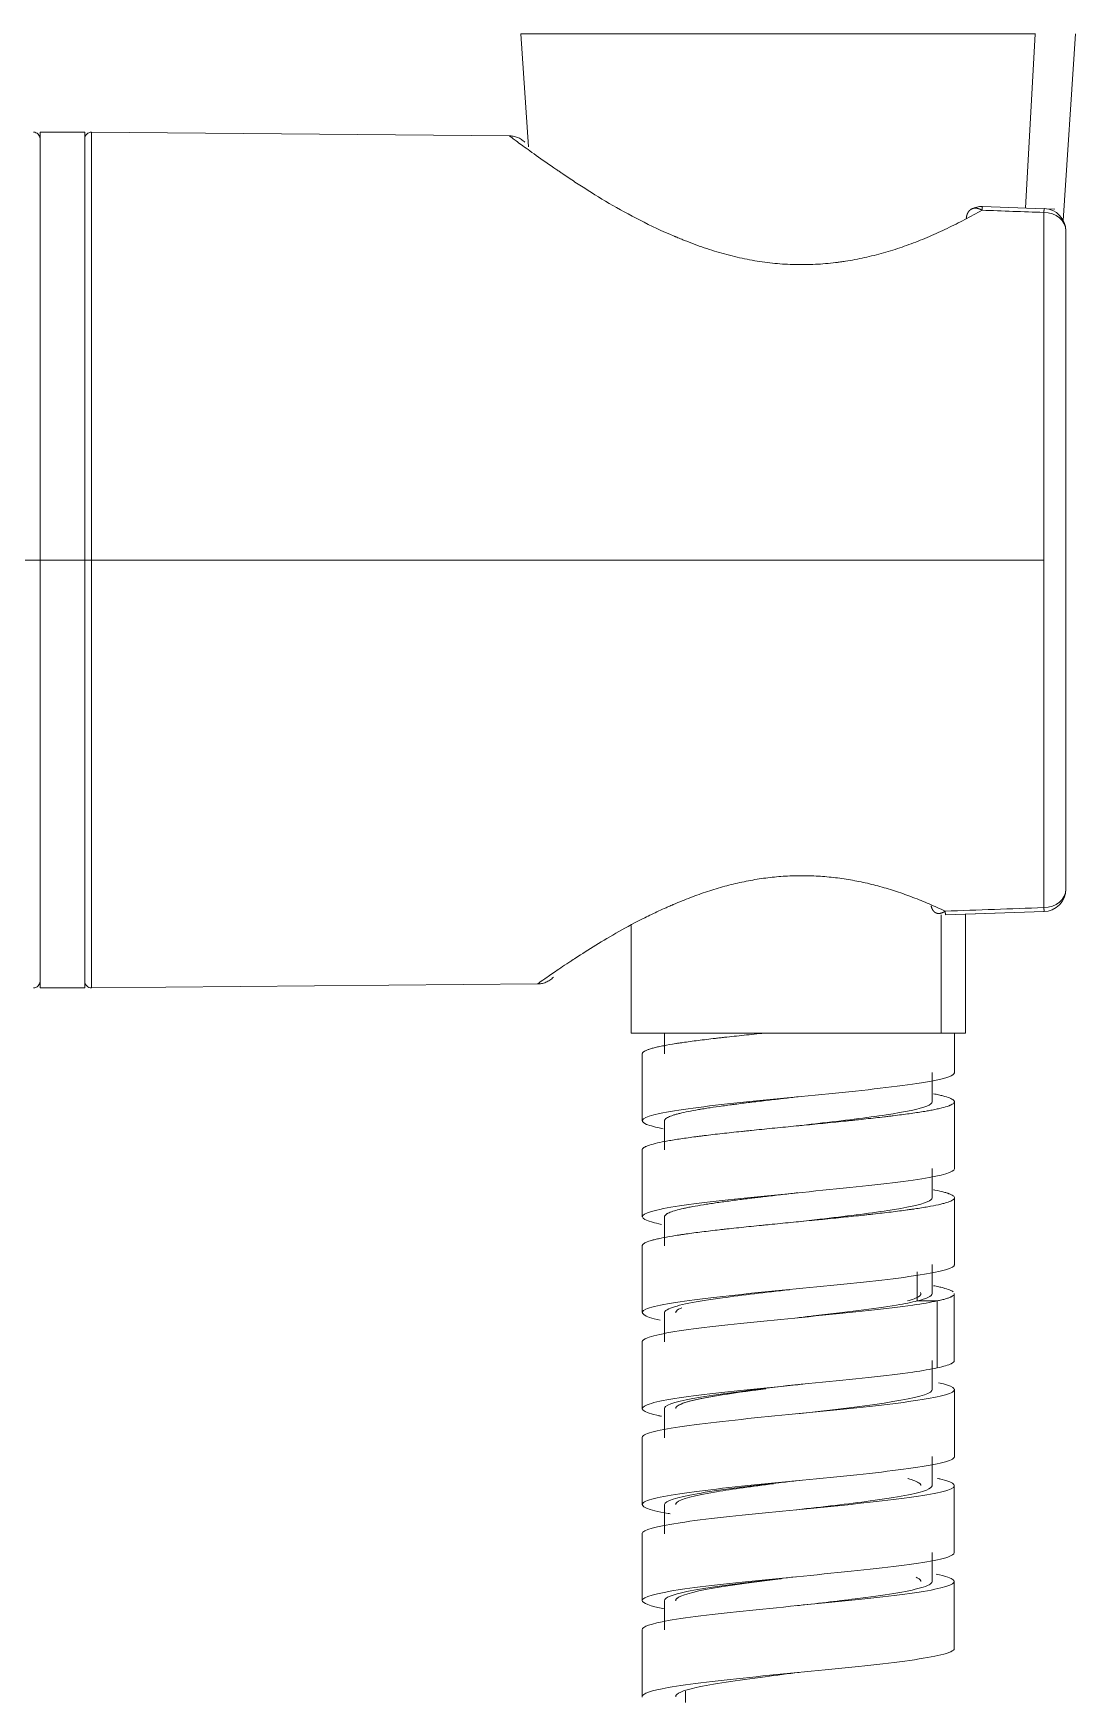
# Model space of a CAD drawing. Header units: millimetres. Extents: x 2915 to 5291, y 1031 to 4391.
# Drawn here: x 3796.7 to 3843.4, y 2485.5 to 2560.3 of the extents above; entities that cross this region are included whole.
import ezdxf

# ---------------------------------------------------------------- set-up
doc = ezdxf.new("R2010")
doc.units = ezdxf.units.MM

msp = doc.modelspace()

# ---------------------------------------------------------------- linework, layer by layer
at = {"linetype": 'Continuous', "lineweight": 18, "extrusion": (0, 1, 0)}
for p, q in [((3818.523, 2560.27), (3818.859, 2555.193)), ((3842.842, 2551.9), (3843.395, 2560.27)), ((3796.959, 2536.683), (3796.959, 2555.857)), ((3798.959, 2555.857), (3796.959, 2555.857)), ((3798.959, 2536.683), (3798.959, 2555.857)), ((3818.011, 2555.691), (3799.262, 2555.855)), ((3841.99, 2552.426), (3839.22, 2552.52)), ((3842.456, 2552.41), (3842.087, 2552.422)), ((3842.959, 2551.431), (3842.959, 2521.935)), ((3796.959, 2536.683), (3796.959, 2517.508)), ((3798.959, 2536.683), (3798.959, 2517.508)), ((3837.566, 2520.79), (3841.99, 2520.94)), ((3838.459, 2520.821), (3839.784, 2520.865)), ((3838.459, 2515.483), (3838.459, 2520.821)), ((3823.459, 2520.308), (3823.459, 2515.483)), ((3796.959, 2517.508), (3798.959, 2517.508)), ((3799.262, 2517.511), (3819.266, 2517.685)), ((3837.365, 2515.483), (3823.459, 2515.483)), ((3837.365, 2515.483), (3838.459, 2515.483)), ((3837.184, 2500.483), (3837.184, 2503.483)), ((3825.898, 2485.989), (3825.898, 2485.483))]:
    msp.add_line(p, q, dxfattribs=at)
at = {"linetype": 'Continuous', "lineweight": 13, "extrusion": (0, 1, 0)}
for p, q in [((3818.523, 2560.27), (3841.532, 2560.27)), ((3841.581, 2560.27), (3841.14, 2552.454)), ((3841.532, 2560.27), (3841.581, 2560.27)), ((3799.262, 2555.855), (3799.262, 2536.683)), ((3841.968, 2552.259), (3841.968, 2536.683)), ((3729.45, 2536.683), (3796.659, 2536.683)), ((3796.959, 2536.683), (3796.659, 2536.683)), ((3796.959, 2536.683), (3798.959, 2536.683)), ((3798.959, 2536.683), (3799.259, 2536.683)), ((3799.259, 2536.683), (3841.968, 2536.683)), ((3799.262, 2536.683), (3799.262, 2517.511)), ((3841.968, 2536.683), (3841.968, 2521.106)), ((3837.365, 2515.483), (3837.365, 2520.781))]:
    msp.add_line(p, q, dxfattribs=at)
at = {"linetype": 'Continuous', "lineweight": 18}
for centre, radius, start, end in [((3796.659, 2555.555), 0.3, 0.01209, 90.5), ((3799.259, 2555.555), 0.3, 89.5, 180), ((3839.188, 2551.525), 1, 88.1954, 117.58772), ((3841.959, 2551.431), 1, 0, 88.16749), ((3841.959, 2521.935), 1, 270, 0), ((3796.659, 2517.811), 0.3, 269.5, 0), ((3799.259, 2517.811), 0.3, 180, 270.5)]:
    msp.add_arc(centre, radius, start, end, dxfattribs=at)
at = {"linetype": 'Continuous', "lineweight": 13}
for centre, major_axis, ratio, start_param, end_param in [((3841.41, 2560.283), (0, -0.2), 0.854114, 1.504791, 1.570796), ((3841.959, 2551.431), (1, 0), 0.828564, 0, 1.56207), ((3841.959, 2521.935), (1, 0), 0.828564, 4.721116, 6.283185)]:
    msp.add_ellipse(centre, major_axis=major_axis, ratio=ratio, start_param=start_param, end_param=end_param, dxfattribs=at)
at = {"linetype": 'Continuous', "lineweight": 18}
for points, knots in [([(3818.697, 2555.407), (3818.648, 2555.455), (3818.544, 2555.538), (3818.367, 2555.628), (3818.183, 2555.68), (3818.06, 2555.691), (3818, 2555.691)], [0, 0, 0, 0, 0.26226, 0.519268, 0.766178, 1, 1, 1, 1]), ([(3839.196, 2552.357), (3838.941, 2552.215), (3838.683, 2552.075), (3838.163, 2551.803), (3837.9, 2551.671), (3837.371, 2551.417), (3837.104, 2551.296), (3836.566, 2551.065), (3836.295, 2550.956), (3835.748, 2550.753), (3835.472, 2550.658), (3834.916, 2550.484), (3834.356, 2550.326), (3833.787, 2550.201), (3833.357, 2550.12), (3833.141, 2550.083), (3832.887, 2550.046), (3832.76, 2550.029), (3832.697, 2550.021), (3832.665, 2550.017), (3832.649, 2550.015), (3832.641, 2550.014), (3832.638, 2550.013), (3832.635, 2550.013), (3832.634, 2550.013), (3832.33, 2549.976), (3831.723, 2549.923), (3830.815, 2549.911), (3829.908, 2549.965), (3829.003, 2550.087), (3828.4, 2550.211), (3827.797, 2550.355), (3827.496, 2550.438), (3826.894, 2550.623), (3826.593, 2550.725), (3826.143, 2550.891), (3825.992, 2550.949), (3825.767, 2551.039), (3825.655, 2551.085), (3825.523, 2551.139), (3825.458, 2551.167), (3825.425, 2551.181), (3825.408, 2551.188), (3825.4, 2551.191), (3825.396, 2551.193), (3825.394, 2551.194), (3825.393, 2551.194), (3825.393, 2551.194), (3825.392, 2551.194), (3824.858, 2551.422), (3824.348, 2551.661), (3823.376, 2552.156), (3822.914, 2552.41), (3822.037, 2552.923), (3821.622, 2553.182), (3821.036, 2553.561), (3820.847, 2553.686), (3820.572, 2553.87), (3820.437, 2553.961), (3820.283, 2554.066), (3820.207, 2554.117), (3820.169, 2554.143), (3820.15, 2554.156), (3820.141, 2554.162), (3820.136, 2554.166), (3820.134, 2554.167), (3820.133, 2554.168), (3820.132, 2554.168), (3819.778, 2554.41), (3819.469, 2554.625), (3818.939, 2555.001), (3818.718, 2555.161), (3818.364, 2555.421), (3818.231, 2555.52), (3818.098, 2555.621), (3818.065, 2555.647), (3818.031, 2555.673), (3818.018, 2555.683), (3818.011, 2555.689), (3818.009, 2555.69), (3818.008, 2555.691), (3818.008, 2555.691), (3818.008, 2555.691), (3818.008, 2555.691), (3818.008, 2555.691), (3818.008, 2555.691), (3818.008, 2555.691)], [0, 0, 0, 0, 0.031224, 0.031224, 0.062447, 0.062447, 0.093671, 0.093671, 0.124895, 0.124895, 0.156118, 0.156118, 0.187342, 0.218566, 0.218566, 0.234178, 0.241984, 0.245887, 0.247838, 0.248814, 0.249302, 0.249546, 0.249668, 0.249668, 0.24979, 0.24979, 0.281013, 0.312237, 0.343461, 0.374684, 0.405908, 0.405908, 0.437132, 0.437132, 0.468355, 0.468355, 0.483967, 0.483967, 0.491773, 0.495676, 0.497628, 0.498603, 0.499091, 0.499335, 0.499457, 0.499518, 0.499549, 0.499549, 0.499579, 0.499579, 0.562027, 0.562027, 0.624474, 0.624474, 0.686921, 0.686921, 0.718145, 0.718145, 0.733757, 0.741563, 0.745466, 0.747417, 0.748393, 0.748881, 0.749125, 0.749247, 0.749247, 0.749369, 0.749369, 0.811816, 0.811816, 0.874264, 0.874264, 0.936711, 0.936711, 0.967935, 0.967935, 0.983547, 0.991352, 0.995255, 0.997207, 0.998183, 0.998183, 0.999158, 0.999158, 1, 1, 1, 1]), ([(3838.492, 2552.001), (3838.492, 2552.003), (3838.493, 2552.01), (3838.494, 2552.019), (3838.496, 2552.03), (3838.497, 2552.041), (3838.499, 2552.052), (3838.501, 2552.063), (3838.503, 2552.074), (3838.505, 2552.085), (3838.507, 2552.095), (3838.51, 2552.106), (3838.513, 2552.116), (3838.515, 2552.127), (3838.518, 2552.137), (3838.522, 2552.148), (3838.525, 2552.158), (3838.529, 2552.168), (3838.532, 2552.178), (3838.536, 2552.188), (3838.54, 2552.198), (3838.544, 2552.208), (3838.549, 2552.218), (3838.554, 2552.227), (3838.558, 2552.237), (3838.563, 2552.247), (3838.569, 2552.256), (3838.574, 2552.265), (3838.58, 2552.274), (3838.585, 2552.283), (3838.591, 2552.292), (3838.598, 2552.301), (3838.604, 2552.309), (3838.61, 2552.317), (3838.616, 2552.324), (3838.622, 2552.331), (3838.628, 2552.337), (3838.634, 2552.344), (3838.641, 2552.35), (3838.647, 2552.356), (3838.654, 2552.363), (3838.662, 2552.369), (3838.67, 2552.375), (3838.678, 2552.381), (3838.686, 2552.387), (3838.695, 2552.393), (3838.704, 2552.399), (3838.713, 2552.405), (3838.723, 2552.41), (3838.733, 2552.415), (3838.743, 2552.42), (3838.754, 2552.425), (3838.765, 2552.429), (3838.776, 2552.433), (3838.788, 2552.437), (3838.8, 2552.44), (3838.812, 2552.443), (3838.825, 2552.446), (3838.838, 2552.448), (3838.851, 2552.45), (3838.865, 2552.451), (3838.879, 2552.452), (3838.894, 2552.452), (3838.909, 2552.452), (3838.924, 2552.451), (3838.94, 2552.45), (3838.956, 2552.448), (3838.972, 2552.445), (3838.989, 2552.442), (3839.006, 2552.438), (3839.024, 2552.433), (3839.041, 2552.428), (3839.06, 2552.422), (3839.078, 2552.415), (3839.097, 2552.407), (3839.116, 2552.399), (3839.136, 2552.39), (3839.156, 2552.38), (3839.176, 2552.369), (3839.19, 2552.361), (3839.196, 2552.357)], [0, 0, 0, 0, 0.006266, 0.015786, 0.025331, 0.034906, 0.044513, 0.054157, 0.063842, 0.073572, 0.083349, 0.093178, 0.103063, 0.113006, 0.123011, 0.133082, 0.143221, 0.153432, 0.163717, 0.17408, 0.184524, 0.195051, 0.205664, 0.216366, 0.227159, 0.238045, 0.249028, 0.260108, 0.271289, 0.282571, 0.293959, 0.305452, 0.317053, 0.328764, 0.338042, 0.347528, 0.357224, 0.367134, 0.377262, 0.387609, 0.39818, 0.408976, 0.42, 0.431256, 0.442744, 0.454469, 0.46643, 0.478631, 0.491074, 0.503759, 0.51669, 0.529866, 0.54329, 0.556963, 0.570886, 0.585059, 0.599484, 0.614161, 0.62909, 0.644273, 0.659709, 0.675398, 0.69134, 0.707535, 0.723982, 0.74068, 0.75763, 0.774828, 0.792275, 0.809969, 0.827908, 0.846091, 0.864514, 0.883176, 0.902074, 0.921206, 0.940567, 0.960156, 0.979968, 1, 1, 1, 1]), ([(3819.265, 2517.685), (3819.265, 2517.685), (3819.3, 2517.711), (3819.441, 2517.813), (3819.547, 2517.889), (3819.832, 2518.087), (3820.01, 2518.209), (3820.331, 2518.426), (3820.447, 2518.503), (3820.634, 2518.627), (3820.731, 2518.691), (3820.85, 2518.769), (3820.911, 2518.809), (3820.942, 2518.829), (3820.958, 2518.839), (3820.965, 2518.844), (3820.969, 2518.846), (3820.971, 2518.848), (3820.972, 2518.848), (3821.252, 2519.031), (3821.552, 2519.224), (3822.197, 2519.623), (3822.541, 2519.828), (3823.273, 2520.242), (3823.661, 2520.449), (3824.276, 2520.755), (3824.486, 2520.856), (3824.81, 2521.006), (3824.974, 2521.081), (3825.169, 2521.166), (3825.267, 2521.209), (3825.316, 2521.23), (3825.341, 2521.241), (3825.354, 2521.246), (3825.36, 2521.249), (3825.363, 2521.25), (3825.364, 2521.251), (3825.365, 2521.251), (3825.365, 2521.251), (3825.366, 2521.251), (3825.618, 2521.359), (3825.871, 2521.462), (3826.379, 2521.655), (3826.633, 2521.746), (3827.144, 2521.914), (3827.656, 2522.069), (3828.428, 2522.257), (3829.204, 2522.4), (3829.984, 2522.495), (3830.508, 2522.526), (3830.901, 2522.536), (3831.098, 2522.538), (3831.328, 2522.536), (3831.444, 2522.533), (3831.501, 2522.531), (3831.53, 2522.53), (3831.542, 2522.53), (3831.551, 2522.53), (3831.555, 2522.529), (3831.82, 2522.52), (3832.339, 2522.486), (3833.109, 2522.388), (3833.871, 2522.245), (3834.623, 2522.06), (3835.367, 2521.834), (3835.857, 2521.66), (3836.343, 2521.474), (3836.585, 2521.375), (3837.067, 2521.169), (3837.306, 2521.062), (3837.543, 2520.95)], [0, 0, 0, 0, 0.06231, 0.06231, 0.124822, 0.124822, 0.187335, 0.187335, 0.218591, 0.218591, 0.23422, 0.242034, 0.245941, 0.247894, 0.248871, 0.249359, 0.249604, 0.249604, 0.249848, 0.249848, 0.31236, 0.31236, 0.374873, 0.374873, 0.437386, 0.437386, 0.468642, 0.468642, 0.48427, 0.492084, 0.495991, 0.497945, 0.498922, 0.49941, 0.499654, 0.499776, 0.499837, 0.499868, 0.499868, 0.499898, 0.499898, 0.531155, 0.531155, 0.562411, 0.562411, 0.593668, 0.624924, 0.65618, 0.687437, 0.718693, 0.718693, 0.734321, 0.742135, 0.746042, 0.747996, 0.748972, 0.749461, 0.749461, 0.749949, 0.749949, 0.781206, 0.812462, 0.843718, 0.874975, 0.906231, 0.937487, 0.937487, 0.968744, 0.968744, 1, 1, 1, 1]), ([(3837.543, 2520.95), (3837.54, 2520.948), (3837.533, 2520.943), (3837.523, 2520.937), (3837.513, 2520.93), (3837.502, 2520.924), (3837.493, 2520.918), (3837.483, 2520.913), (3837.473, 2520.907), (3837.463, 2520.902), (3837.454, 2520.897), (3837.444, 2520.892), (3837.435, 2520.888), (3837.425, 2520.884), (3837.416, 2520.88), (3837.407, 2520.876), (3837.398, 2520.872), (3837.389, 2520.869), (3837.38, 2520.866), (3837.371, 2520.863), (3837.363, 2520.86), (3837.354, 2520.858), (3837.346, 2520.856), (3837.337, 2520.854), (3837.329, 2520.852), (3837.321, 2520.85), (3837.313, 2520.849), (3837.305, 2520.848), (3837.297, 2520.847), (3837.289, 2520.846), (3837.281, 2520.845), (3837.274, 2520.844), (3837.266, 2520.844), (3837.259, 2520.844), (3837.252, 2520.844), (3837.244, 2520.844), (3837.237, 2520.844), (3837.23, 2520.845), (3837.223, 2520.846), (3837.217, 2520.846), (3837.21, 2520.847), (3837.203, 2520.848), (3837.197, 2520.849), (3837.19, 2520.851), (3837.184, 2520.852), (3837.178, 2520.854), (3837.172, 2520.855), (3837.166, 2520.857), (3837.16, 2520.859), (3837.154, 2520.861), (3837.148, 2520.863), (3837.143, 2520.866), (3837.137, 2520.868), (3837.132, 2520.87), (3837.126, 2520.873), (3837.121, 2520.875), (3837.116, 2520.878), (3837.111, 2520.881), (3837.106, 2520.884), (3837.101, 2520.886), (3837.096, 2520.889), (3837.091, 2520.892), (3837.086, 2520.895), (3837.082, 2520.899), (3837.077, 2520.902), (3837.073, 2520.905), (3837.069, 2520.908), (3837.064, 2520.912), (3837.06, 2520.915), (3837.056, 2520.919), (3837.052, 2520.922), (3837.048, 2520.925), (3837.045, 2520.929), (3837.041, 2520.933), (3837.037, 2520.936), (3837.034, 2520.94), (3837.03, 2520.943), (3837.027, 2520.947), (3837.024, 2520.951), (3837.02, 2520.954), (3837.017, 2520.958), (3837.014, 2520.962), (3837.011, 2520.966), (3837.008, 2520.969), (3837.006, 2520.973), (3837.003, 2520.977), (3836.997, 2520.984), (3836.989, 2520.997), (3836.979, 2521.013), (3836.97, 2521.031), (3836.961, 2521.049), (3836.952, 2521.067), (3836.945, 2521.086), (3836.938, 2521.105), (3836.931, 2521.125), (3836.925, 2521.145), (3836.92, 2521.164), (3836.918, 2521.177), (3836.916, 2521.182)], [0, 0, 0, 0, 0.012099, 0.024129, 0.036089, 0.047978, 0.059796, 0.071541, 0.083215, 0.094815, 0.106341, 0.117794, 0.129171, 0.140474, 0.1517, 0.162851, 0.173925, 0.184923, 0.195843, 0.206685, 0.21745, 0.228136, 0.238744, 0.249273, 0.259724, 0.270095, 0.280386, 0.290598, 0.300731, 0.310783, 0.320756, 0.330648, 0.34046, 0.350192, 0.359843, 0.369414, 0.378905, 0.388315, 0.397645, 0.406895, 0.416064, 0.425153, 0.434162, 0.443091, 0.45194, 0.460709, 0.469398, 0.478008, 0.486538, 0.494989, 0.503361, 0.511654, 0.519868, 0.528004, 0.536062, 0.544042, 0.551944, 0.559769, 0.567516, 0.575187, 0.582781, 0.590299, 0.597741, 0.605107, 0.612399, 0.619615, 0.626757, 0.633825, 0.640819, 0.64774, 0.654588, 0.661364, 0.668067, 0.674699, 0.68126, 0.687751, 0.694171, 0.700522, 0.706803, 0.713016, 0.719161, 0.725238, 0.731248, 0.737192, 0.74307, 0.748883, 0.754631, 0.77879, 0.802601, 0.826076, 0.849229, 0.872077, 0.894634, 0.916919, 0.938948, 0.960741, 0.982318, 1, 1, 1, 1]), ([(3837.566, 2520.786), (3837.566, 2520.786), (3837.566, 2520.786), (3837.565, 2520.786), (3837.565, 2520.787), (3837.564, 2520.788), (3837.563, 2520.789), (3837.563, 2520.791), (3837.562, 2520.793), (3837.561, 2520.796), (3837.561, 2520.799), (3837.56, 2520.802), (3837.559, 2520.806), (3837.559, 2520.81), (3837.558, 2520.815), (3837.557, 2520.82), (3837.556, 2520.825), (3837.556, 2520.831), (3837.555, 2520.837), (3837.554, 2520.843), (3837.553, 2520.85), (3837.552, 2520.857), (3837.551, 2520.865), (3837.551, 2520.873), (3837.55, 2520.881), (3837.549, 2520.89), (3837.548, 2520.899), (3837.547, 2520.908), (3837.546, 2520.918), (3837.545, 2520.929), (3837.544, 2520.939), (3837.544, 2520.947), (3837.543, 2520.95)], [0, 0, 0, 0, 0.018987, 0.051884, 0.084848, 0.117878, 0.150975, 0.184138, 0.217367, 0.250663, 0.284026, 0.317454, 0.35095, 0.384512, 0.41814, 0.451835, 0.485597, 0.519425, 0.553319, 0.58728, 0.621308, 0.655402, 0.689563, 0.72379, 0.758083, 0.792443, 0.82687, 0.861363, 0.895923, 0.930549, 0.965241, 1, 1, 1, 1]), ([(3819.257, 2517.685), (3819.32, 2517.685), (3819.447, 2517.697), (3819.639, 2517.754), (3819.824, 2517.853), (3819.931, 2517.943), (3819.981, 2517.996)], [0, 0, 0, 0, 0.234261, 0.481494, 0.738275, 1, 1, 1, 1]), ([(3829.444, 2515.483), (3829.129, 2515.451), (3828.822, 2515.42), (3828.226, 2515.358), (3827.936, 2515.327), (3827.584, 2515.288), (3827.48, 2515.276), (3827.376, 2515.264), (3827.307, 2515.256), (3827.273, 2515.252), (3827.103, 2515.233), (3826.971, 2515.217), (3826.584, 2515.17), (3826.34, 2515.139), (3825.996, 2515.092), (3825.884, 2515.077), (3825.723, 2515.053), (3825.67, 2515.045), (3825.591, 2515.034), (3825.566, 2515.03), (3825.514, 2515.022), (3825.489, 2515.018), (3825.265, 2514.983), (3825.084, 2514.951), (3824.842, 2514.905), (3824.766, 2514.889), (3824.625, 2514.858), (3824.559, 2514.843), (3824.467, 2514.819), (3824.438, 2514.811), (3824.381, 2514.796), (3824.354, 2514.788), (3824.278, 2514.764), (3824.233, 2514.749), (3824.112, 2514.702), (3824.053, 2514.671), (3823.996, 2514.624), (3823.982, 2514.608), (3823.969, 2514.585), (3823.966, 2514.577), (3823.964, 2514.565), (3823.963, 2514.561), (3823.963, 2514.557), (3823.963, 2514.556), (3823.963, 2514.556)], [0, 0, 0, 0, 0.101092, 0.101092, 0.202184, 0.202184, 0.227457, 0.240093, 0.240093, 0.252729, 0.252729, 0.303275, 0.303275, 0.404367, 0.404367, 0.454913, 0.454913, 0.480186, 0.480186, 0.492823, 0.492823, 0.505459, 0.505459, 0.606551, 0.606551, 0.657097, 0.657097, 0.707643, 0.707643, 0.732916, 0.732916, 0.758188, 0.758188, 0.808734, 0.808734, 0.909826, 0.909826, 0.960372, 0.960372, 0.985645, 0.985645, 0.998282, 0.998282, 1, 1, 1, 1]), ([(3837.956, 2513.705), (3837.949, 2513.585), (3837.178, 2513.303), (3833.426, 2512.858), (3828.116, 2512.37), (3824.188, 2511.883), (3823.68, 2511.493), (3824.562, 2511.265), (3824.895, 2511.2)], [0, 0, 0, 0, 0.143691, 0.338281, 0.532872, 0.727462, 0.922053, 1, 1, 1, 1]), ([(3837.023, 2512.764), (3837.103, 2512.749), (3837.178, 2512.733), (3837.283, 2512.709), (3837.317, 2512.702), (3837.382, 2512.686), (3837.414, 2512.678), (3837.564, 2512.639), (3837.664, 2512.608), (3837.782, 2512.561), (3837.816, 2512.545), (3837.874, 2512.514), (3837.898, 2512.498), (3837.921, 2512.479), (3837.925, 2512.475), (3837.932, 2512.467), (3837.943, 2512.455), (3837.95, 2512.443), (3837.96, 2512.42), (3837.96, 2512.404), (3837.946, 2512.358), (3837.915, 2512.327), (3837.836, 2512.28), (3837.804, 2512.264), (3837.758, 2512.244), (3837.748, 2512.24), (3837.728, 2512.233), (3837.697, 2512.221), (3837.663, 2512.209), (3837.545, 2512.17), (3837.43, 2512.139), (3837.229, 2512.092), (3837.157, 2512.076), (3837.003, 2512.045), (3836.921, 2512.03), (3836.812, 2512.01), (3836.79, 2512.006), (3836.745, 2511.998), (3836.677, 2511.986), (3836.607, 2511.975), (3836.463, 2511.951), (3836.363, 2511.936), (3836.051, 2511.889), (3835.827, 2511.858), (3835.466, 2511.811), (3835.342, 2511.795), (3835.182, 2511.776), (3835.15, 2511.772), (3835.085, 2511.764), (3834.988, 2511.752), (3834.888, 2511.74), (3834.555, 2511.701), (3834.278, 2511.67), (3833.848, 2511.623), (3833.703, 2511.608), (3833.48, 2511.584), (3833.368, 2511.573), (3833.254, 2511.561), (3833.178, 2511.553), (3833.14, 2511.549), (3832.795, 2511.514), (3832.485, 2511.482), (3831.859, 2511.42), (3831.543, 2511.389), (3831.064, 2511.342), (3830.904, 2511.327), (3830.582, 2511.295), (3830.422, 2511.279), (3829.945, 2511.233), (3829.631, 2511.202), (3829.167, 2511.155), (3829.013, 2511.139), (3828.784, 2511.116), (3828.669, 2511.104), (3828.556, 2511.092), (3828.48, 2511.084), (3828.443, 2511.08), (3828.105, 2511.045), (3827.816, 2511.014), (3827.262, 2510.952), (3826.997, 2510.921), (3826.679, 2510.882), (3826.584, 2510.87), (3826.492, 2510.858), (3826.43, 2510.85), (3826.4, 2510.846), (3826.248, 2510.827), (3826.131, 2510.811), (3825.793, 2510.764), (3825.583, 2510.733), (3825.294, 2510.686), (3825.201, 2510.671), (3825.069, 2510.647), (3825.026, 2510.639), (3824.942, 2510.624), (3824.901, 2510.616), (3824.702, 2510.576), (3824.565, 2510.545), (3824.331, 2510.483), (3824.235, 2510.452), (3824.142, 2510.413), (3824.115, 2510.401), (3824.092, 2510.39), (3824.077, 2510.382), (3824.07, 2510.378), (3824.037, 2510.358), (3824.016, 2510.343), (3823.976, 2510.304), (3823.964, 2510.281), (3823.964, 2510.257)], [0, 0, 0, 0, 0.018697, 0.018697, 0.028046, 0.028046, 0.037394, 0.037394, 0.074789, 0.074789, 0.093486, 0.093486, 0.112183, 0.112183, 0.116857, 0.116857, 0.121532, 0.13088, 0.13088, 0.149577, 0.149577, 0.186972, 0.186972, 0.205669, 0.205669, 0.210343, 0.210343, 0.215018, 0.224366, 0.224366, 0.26176, 0.26176, 0.280458, 0.280458, 0.299155, 0.299155, 0.303829, 0.303829, 0.308503, 0.317852, 0.317852, 0.336549, 0.336549, 0.373944, 0.373944, 0.392641, 0.392641, 0.397315, 0.397315, 0.401989, 0.411338, 0.411338, 0.448732, 0.448732, 0.467429, 0.467429, 0.476778, 0.481452, 0.481452, 0.486127, 0.486127, 0.523521, 0.523521, 0.560915, 0.560915, 0.579612, 0.579612, 0.59831, 0.59831, 0.635704, 0.635704, 0.654401, 0.654401, 0.66375, 0.668424, 0.668424, 0.673098, 0.673098, 0.710493, 0.710493, 0.747887, 0.747887, 0.757236, 0.76191, 0.76191, 0.766584, 0.766584, 0.785281, 0.785281, 0.822676, 0.822676, 0.841373, 0.841373, 0.850722, 0.850722, 0.86007, 0.86007, 0.897464, 0.897464, 0.934859, 0.934859, 0.944207, 0.948882, 0.948882, 0.953556, 0.953556, 0.972253, 0.972253, 1, 1, 1, 1]), ([(3830.952, 2512.631), (3830.735, 2512.606), (3830.517, 2512.582), (3830.238, 2512.55), (3830.177, 2512.543), (3830.055, 2512.529), (3829.994, 2512.522), (3829.813, 2512.5), (3829.693, 2512.487), (3829.336, 2512.445), (3829.103, 2512.417), (3828.647, 2512.362), (3828.424, 2512.334), (3828.178, 2512.302), (3828.151, 2512.299), (3828.097, 2512.292), (3828.07, 2512.288), (3827.989, 2512.278), (3827.83, 2512.257), (3827.676, 2512.236), (3827.374, 2512.194), (3827.182, 2512.166), (3826.908, 2512.125), (3826.818, 2512.111), (3826.688, 2512.09), (3826.624, 2512.079), (3826.561, 2512.069), (3826.519, 2512.062), (3826.498, 2512.058), (3826.314, 2512.027), (3826.163, 2511.999), (3825.886, 2511.943), (3825.76, 2511.916), (3825.591, 2511.874), (3825.537, 2511.86), (3825.462, 2511.839), (3825.438, 2511.832), (3825.391, 2511.818), (3825.369, 2511.811), (3825.26, 2511.776), (3825.189, 2511.748), (3825.073, 2511.693), (3825.03, 2511.665), (3824.986, 2511.623), (3824.976, 2511.609), (3824.962, 2511.582), (3824.959, 2511.57), (3824.959, 2511.557)], [0, 0, 0, 0, 0.069749, 0.069749, 0.089211, 0.089211, 0.108672, 0.108672, 0.147595, 0.147595, 0.22544, 0.22544, 0.303285, 0.303285, 0.313016, 0.313016, 0.322746, 0.322746, 0.342208, 0.38113, 0.38113, 0.458976, 0.458976, 0.497898, 0.497898, 0.51736, 0.52709, 0.52709, 0.536821, 0.536821, 0.614666, 0.614666, 0.692511, 0.692511, 0.731434, 0.731434, 0.750895, 0.750895, 0.770357, 0.770357, 0.848202, 0.848202, 0.926047, 0.926047, 0.96497, 0.96497, 1, 1, 1, 1]), ([(3836.957, 2512.409), (3836.959, 2512.344), (3836.722, 2512.148), (3835.121, 2511.823), (3832.707, 2511.532), (3831.295, 2511.37), (3831.022, 2511.339)], [0, 0, 0, 0, 0.183764, 0.548163, 0.912563, 1, 1, 1, 1]), ([(3837.959, 2509.404), (3837.948, 2509.255), (3836.865, 2508.944), (3832.487, 2508.47), (3827.238, 2507.983), (3823.798, 2507.495), (3823.83, 2507.139), (3824.669, 2506.945), (3824.824, 2506.913)], [0, 0, 0, 0, 0.179079, 0.374842, 0.570604, 0.766367, 0.96213, 1, 1, 1, 1]), ([(3837.025, 2508.464), (3837.046, 2508.46), (3837.067, 2508.456), (3837.24, 2508.421), (3837.373, 2508.39), (3837.545, 2508.343), (3837.597, 2508.327), (3837.656, 2508.308), (3837.667, 2508.304), (3837.69, 2508.296), (3837.701, 2508.292), (3837.732, 2508.28), (3837.752, 2508.272), (3837.844, 2508.233), (3837.896, 2508.202), (3837.941, 2508.155), (3837.951, 2508.14), (3837.96, 2508.108), (3837.959, 2508.093), (3837.949, 2508.069), (3837.944, 2508.061), (3837.931, 2508.046), (3837.923, 2508.038), (3837.896, 2508.014), (3837.872, 2507.999), (3837.785, 2507.952), (3837.705, 2507.921), (3837.554, 2507.874), (3837.499, 2507.858), (3837.408, 2507.835), (3837.376, 2507.827), (3837.31, 2507.811), (3837.276, 2507.803), (3837.1, 2507.764), (3836.941, 2507.733), (3836.676, 2507.686), (3836.49, 2507.655), (3836.286, 2507.624), (3836.152, 2507.604), (3836.125, 2507.6), (3836.07, 2507.592), (3835.987, 2507.58), (3835.903, 2507.569), (3835.731, 2507.545), (3835.613, 2507.53), (3835.248, 2507.483), (3834.991, 2507.452), (3834.587, 2507.405), (3834.449, 2507.389), (3834.272, 2507.37), (3834.236, 2507.366), (3834.165, 2507.358), (3834.057, 2507.346), (3833.949, 2507.334), (3833.585, 2507.295), (3833.288, 2507.264), (3832.831, 2507.217), (3832.677, 2507.202), (3832.366, 2507.171), (3832.208, 2507.155), (3832.009, 2507.135), (3831.969, 2507.131), (3831.89, 2507.123), (3831.77, 2507.112), (3831.651, 2507.1), (3831.412, 2507.076), (3831.253, 2507.061), (3830.776, 2507.014), (3830.459, 2506.983), (3829.983, 2506.936), (3829.825, 2506.921), (3829.627, 2506.901), (3829.587, 2506.897), (3829.508, 2506.889), (3829.391, 2506.877), (3829.274, 2506.866), (3828.887, 2506.827), (3828.585, 2506.795), (3828.143, 2506.749), (3827.998, 2506.733), (3827.783, 2506.71), (3827.676, 2506.698), (3827.57, 2506.686), (3827.499, 2506.678), (3827.464, 2506.674), (3827.151, 2506.639), (3826.887, 2506.608), (3826.387, 2506.546), (3826.152, 2506.515), (3825.875, 2506.476), (3825.821, 2506.468), (3825.713, 2506.452), (3825.661, 2506.444), (3825.505, 2506.42), (3825.407, 2506.405), (3825.124, 2506.358), (3824.954, 2506.327), (3824.727, 2506.28), (3824.655, 2506.264), (3824.556, 2506.241), (3824.507, 2506.229), (3824.462, 2506.217), (3824.432, 2506.21), (3824.418, 2506.206), (3824.29, 2506.17), (3824.198, 2506.139), (3824.059, 2506.077), (3824.012, 2506.046), (3823.979, 2506.007), (3823.972, 2505.995), (3823.967, 2505.983), (3823.965, 2505.976), (3823.964, 2505.972), (3823.963, 2505.964), (3823.963, 2505.961), (3823.963, 2505.958)], [0, 0, 0, 0, 0.004937, 0.004937, 0.04234, 0.04234, 0.061041, 0.061041, 0.065717, 0.065717, 0.070392, 0.070392, 0.079743, 0.079743, 0.117145, 0.117145, 0.135847, 0.135847, 0.154548, 0.154548, 0.163899, 0.163899, 0.17325, 0.17325, 0.191951, 0.191951, 0.229354, 0.229354, 0.248055, 0.248055, 0.257406, 0.257406, 0.266756, 0.266756, 0.304159, 0.304159, 0.322861, 0.341562, 0.341562, 0.346237, 0.346237, 0.350913, 0.360263, 0.360263, 0.378965, 0.378965, 0.416367, 0.416367, 0.435069, 0.435069, 0.439744, 0.439744, 0.444419, 0.45377, 0.45377, 0.491173, 0.491173, 0.509874, 0.509874, 0.528576, 0.528576, 0.533251, 0.533251, 0.537926, 0.547277, 0.547277, 0.565978, 0.565978, 0.603381, 0.603381, 0.622083, 0.622083, 0.626758, 0.626758, 0.631433, 0.640784, 0.640784, 0.678187, 0.678187, 0.696888, 0.696888, 0.706239, 0.710914, 0.710914, 0.715589, 0.715589, 0.752992, 0.752992, 0.790395, 0.790395, 0.799746, 0.799746, 0.809096, 0.809096, 0.827798, 0.827798, 0.8652, 0.8652, 0.883902, 0.883902, 0.893252, 0.897928, 0.897928, 0.902603, 0.902603, 0.940006, 0.940006, 0.977409, 0.977409, 0.986759, 0.991435, 0.991435, 0.99611, 0.99611, 1, 1, 1, 1]), ([(3830.938, 2508.33), (3830.832, 2508.318), (3830.726, 2508.306), (3830.377, 2508.266), (3830.136, 2508.238), (3829.657, 2508.182), (3829.42, 2508.155), (3829.156, 2508.123), (3829.126, 2508.12), (3829.068, 2508.113), (3829.039, 2508.109), (3828.951, 2508.099), (3828.778, 2508.078), (3828.608, 2508.057), (3828.275, 2508.015), (3828.06, 2507.987), (3827.644, 2507.932), (3827.444, 2507.904), (3827.202, 2507.869), (3827.154, 2507.862), (3827.06, 2507.848), (3826.921, 2507.827), (3826.788, 2507.806), (3826.53, 2507.764), (3826.37, 2507.737), (3826.145, 2507.695), (3826.073, 2507.681), (3825.969, 2507.66), (3825.935, 2507.653), (3825.886, 2507.642), (3825.869, 2507.639), (3825.837, 2507.632), (3825.821, 2507.628), (3825.68, 2507.597), (3825.569, 2507.569), (3825.373, 2507.514), (3825.289, 2507.486), (3825.182, 2507.444), (3825.15, 2507.43), (3825.115, 2507.413), (3825.108, 2507.409), (3825.095, 2507.402), (3825.075, 2507.392), (3825.058, 2507.381), (3825.006, 2507.346), (3824.979, 2507.318), (3824.962, 2507.28), (3824.959, 2507.269), (3824.959, 2507.257)], [0, 0, 0, 0, 0.033515, 0.033515, 0.111458, 0.111458, 0.1894, 0.1894, 0.199143, 0.199143, 0.208885, 0.208885, 0.228371, 0.267342, 0.267342, 0.345284, 0.345284, 0.423227, 0.423227, 0.442712, 0.442712, 0.462198, 0.501169, 0.501169, 0.579111, 0.579111, 0.618083, 0.618083, 0.637568, 0.637568, 0.647311, 0.647311, 0.657054, 0.657054, 0.734996, 0.734996, 0.812938, 0.812938, 0.85191, 0.85191, 0.861652, 0.861652, 0.871395, 0.890881, 0.890881, 0.968823, 0.968823, 1, 1, 1, 1]), ([(3836.957, 2508.108), (3836.958, 2508.046), (3836.737, 2507.855), (3835.19, 2507.533), (3832.744, 2507.236), (3831.279, 2507.068), (3830.953, 2507.031)], [0, 0, 0, 0, 0.17218, 0.534359, 0.896537, 1, 1, 1, 1]), ([(3837.958, 2505.105), (3837.958, 2505.089), (3837.893, 2504.911), (3836.351, 2504.57), (3831.523, 2504.083), (3826.421, 2503.595), (3823.537, 2503.11), (3824, 2502.787), (3824.762, 2502.626)], [0, 0, 0, 0, 0.019148, 0.21578, 0.412412, 0.609045, 0.805677, 1, 1, 1, 1]), ([(3830.557, 2503.986), (3829.491, 2503.864), (3827.045, 2503.58), (3825.212, 2503.239), (3824.966, 2503.019), (3824.963, 2502.963)], [0, 0, 0, 0, 0.357434, 0.833833, 1, 1, 1, 1]), ([(3836.957, 2503.81), (3836.959, 2503.751), (3836.842, 2503.642), (3836.497, 2503.533), (3836.297, 2503.483)], [0, 0, 0, 0, 0.541131, 1, 1, 1, 1]), ([(3837.018, 2504.166), (3837.062, 2504.158), (3837.105, 2504.149), (3837.183, 2504.132), (3837.22, 2504.125), (3837.29, 2504.109), (3837.324, 2504.101), (3837.421, 2504.077), (3837.48, 2504.062), (3837.642, 2504.015), (3837.729, 2503.984), (3837.83, 2503.937), (3837.858, 2503.921), (3837.887, 2503.902), (3837.892, 2503.898), (3837.9, 2503.892), (3837.903, 2503.89), (3837.905, 2503.888)], [0, 0, 0, 0, 0.093055, 0.093055, 0.177343, 0.177343, 0.261632, 0.261632, 0.430209, 0.430209, 0.767364, 0.767364, 0.935941, 0.935941, 0.978086, 0.978086, 1, 1, 1, 1]), ([(3837.955, 2503.794), (3837.953, 2503.784), (3837.949, 2503.774), (3837.934, 2503.749), (3837.92, 2503.734), (3837.879, 2503.703), (3837.853, 2503.687), (3837.814, 2503.667), (3837.805, 2503.663), (3837.788, 2503.656), (3837.779, 2503.652), (3837.751, 2503.64), (3837.731, 2503.632), (3837.667, 2503.608), (3837.571, 2503.577), (3837.395, 2503.53), (3837.258, 2503.499), (3837.184, 2503.483)], [0, 0, 0, 0, 0.093107, 0.093107, 0.244256, 0.244256, 0.395405, 0.395405, 0.433192, 0.433192, 0.470979, 0.470979, 0.546553, 0.546553, 0.697702, 0.848851, 1, 1, 1, 1]), ([(3837.184, 2503.483), (3836.893, 2503.42), (3835.571, 2503.195), (3831.8, 2502.808), (3826.647, 2502.32), (3824.234, 2501.935), (3823.959, 2501.713), (3823.964, 2501.653)], [0, 0, 0, 0, 0.102528, 0.368882, 0.635236, 0.901589, 1, 1, 1, 1]), ([(3825.741, 2503.177), (3825.682, 2503.154), (3825.52, 2503.079), (3825.458, 2503.004), (3825.462, 2502.952)], [0, 0, 0, 0, 0.308427, 1, 1, 1, 1]), ([(3836.295, 2503.483), (3836.045, 2503.42), (3834.912, 2503.195), (3832.811, 2502.943), (3831.151, 2502.754), (3830.916, 2502.727)], [0, 0, 0, 0, 0.248261, 0.893209, 1, 1, 1, 1]), ([(3837.955, 2500.794), (3837.948, 2500.753), (3837.836, 2500.649), (3837.477, 2500.545), (3837.184, 2500.483)], [0, 0, 0, 0, 0.397553, 1, 1, 1, 1]), ([(3837.184, 2500.483), (3836.893, 2500.42), (3835.571, 2500.195), (3831.8, 2499.808), (3826.647, 2499.32), (3823.591, 2498.833), (3823.954, 2498.497), (3824.771, 2498.324), (3824.824, 2498.313)], [0, 0, 0, 0, 0.086491, 0.311181, 0.535871, 0.760561, 0.985251, 1, 1, 1, 1]), ([(3837.25, 2499.817), (3837.877, 2499.677), (3838.357, 2499.373), (3835.838, 2498.908), (3830.828, 2498.42), (3825.882, 2497.933), (3824.078, 2497.578), (3823.959, 2497.385), (3823.961, 2497.356)], [0, 0, 0, 0, 0.171487, 0.369503, 0.567518, 0.765534, 0.96355, 1, 1, 1, 1]), ([(3831.155, 2499.755), (3831.056, 2499.743), (3829.533, 2499.569), (3826.607, 2499.233), (3825.073, 2498.881), (3824.962, 2498.691), (3824.961, 2498.664)], [0, 0, 0, 0, 0.031417, 0.478335, 0.925253, 1, 1, 1, 1]), ([(3829.487, 2499.546), (3828.678, 2499.442), (3826.738, 2499.175), (3825.564, 2498.881), (3825.462, 2498.691), (3825.461, 2498.664)], [0, 0, 0, 0, 0.355329, 0.907628, 1, 1, 1, 1]), ([(3829.496, 2499.548), (3828.909, 2499.472), (3827.144, 2499.234), (3825.847, 2498.97), (3825.548, 2498.783), (3825.519, 2498.757)], [0, 0, 0, 0, 0.287827, 0.904659, 1, 1, 1, 1]), ([(3836.957, 2499.501), (3836.955, 2499.466), (3836.812, 2499.268), (3835.154, 2498.911), (3832.328, 2498.588), (3830.93, 2498.429)], [0, 0, 0, 0, 0.098841, 0.553377, 1, 1, 1, 1]), ([(3837.956, 2496.5), (3837.954, 2496.465), (3837.785, 2496.268), (3835.838, 2495.908), (3830.828, 2495.42), (3825.882, 2494.933), (3823.405, 2494.445), (3824.217, 2494.115), (3825.181, 2493.947), (3825.214, 2493.941)], [0, 0, 0, 0, 0.040878, 0.231385, 0.421892, 0.612399, 0.802906, 0.993413, 1, 1, 1, 1]), ([(3837.195, 2495.53), (3837.249, 2495.518), (3838.018, 2495.344), (3838.256, 2495.008), (3835.052, 2494.52), (3829.858, 2494.033), (3825.2, 2493.545), (3823.962, 2493.221), (3823.959, 2493.058)], [0, 0, 0, 0, 0.013936, 0.211182, 0.408427, 0.605673, 0.802919, 1, 1, 1, 1]), ([(3830.86, 2495.421), (3830.603, 2495.391), (3828.924, 2495.2), (3826.031, 2494.846), (3824.968, 2494.523), (3824.959, 2494.361)], [0, 0, 0, 0, 0.08313, 0.543195, 1, 1, 1, 1]), ([(3829.843, 2495.292), (3828.902, 2495.172), (3826.799, 2494.89), (3825.564, 2494.581), (3825.462, 2494.391), (3825.461, 2494.364)], [0, 0, 0, 0, 0.387067, 0.912176, 1, 1, 1, 1]), ([(3836.955, 2495.204), (3836.953, 2495.139), (3836.666, 2494.911), (3834.64, 2494.551), (3832.048, 2494.256), (3830.893, 2494.125)], [0, 0, 0, 0, 0.181739, 0.633413, 1, 1, 1, 1]), ([(3837.954, 2492.202), (3837.95, 2492.137), (3837.613, 2491.91), (3835.052, 2491.52), (3829.858, 2491.033), (3825.199, 2490.545), (3823.49, 2490.097), (3824.314, 2489.811), (3824.961, 2489.687)], [0, 0, 0, 0, 0.077159, 0.271004, 0.464849, 0.658694, 0.852539, 1, 1, 1, 1]), ([(3837.136, 2491.242), (3837.352, 2491.197), (3838.171, 2490.99), (3837.917, 2490.62), (3834.199, 2490.133), (3828.906, 2489.645), (3824.836, 2489.183), (3823.946, 2488.884), (3823.961, 2488.747)], [0, 0, 0, 0, 0.053703, 0.249133, 0.444562, 0.639992, 0.835421, 1, 1, 1, 1]), ([(3830.85, 2491.12), (3830.34, 2491.062), (3828.411, 2490.841), (3825.711, 2490.483), (3824.948, 2490.184), (3824.961, 2490.047)], [0, 0, 0, 0, 0.162685, 0.617221, 1, 1, 1, 1]), ([(3830.217, 2491.04), (3830.2, 2491.037), (3828.89, 2490.873), (3826.442, 2490.546), (3825.467, 2490.223), (3825.459, 2490.061)], [0, 0, 0, 0, 0.006907, 0.50522, 1, 1, 1, 1]), ([(3836.955, 2490.904), (3836.95, 2490.809), (3836.479, 2490.552), (3834.114, 2490.19), (3831.757, 2489.923), (3830.838, 2489.818)], [0, 0, 0, 0, 0.261179, 0.710317, 1, 1, 1, 1]), ([(3837.954, 2487.903), (3837.946, 2487.808), (3837.396, 2487.552), (3834.199, 2487.133), (3828.906, 2486.645), (3824.836, 2486.183), (3823.946, 2485.884), (3823.961, 2485.747)], [0, 0, 0, 0, 0.130984, 0.357165, 0.583345, 0.809526, 1, 1, 1, 1]), ([(3831.003, 2486.838), (3830.487, 2486.773), (3828.664, 2486.547), (3826.148, 2486.183), (3825.449, 2485.884), (3825.461, 2485.747)], [0, 0, 0, 0, 0.176364, 0.623474, 1, 1, 1, 1])]:
    msp.add_open_spline(points, degree=3, knots=knots, dxfattribs=at)
at = {"linetype": 'Continuous', "lineweight": 13}
for points, knots in [([(3839.196, 2552.357), (3839.197, 2552.36), (3839.197, 2552.366), (3839.198, 2552.375), (3839.199, 2552.384), (3839.2, 2552.392), (3839.2, 2552.4), (3839.201, 2552.408), (3839.202, 2552.416), (3839.202, 2552.423), (3839.203, 2552.43), (3839.204, 2552.437), (3839.205, 2552.443), (3839.205, 2552.45), (3839.206, 2552.456), (3839.207, 2552.462), (3839.207, 2552.467), (3839.208, 2552.472), (3839.209, 2552.477), (3839.209, 2552.482), (3839.21, 2552.487), (3839.211, 2552.491), (3839.211, 2552.495), (3839.212, 2552.499), (3839.212, 2552.502), (3839.213, 2552.505), (3839.214, 2552.508), (3839.214, 2552.511), (3839.215, 2552.513), (3839.215, 2552.516), (3839.216, 2552.518), (3839.216, 2552.519), (3839.217, 2552.521), (3839.217, 2552.522), (3839.218, 2552.523), (3839.219, 2552.523), (3839.219, 2552.524), (3839.219, 2552.524), (3839.22, 2552.524), (3839.22, 2552.524)], [0, 0, 0, 0, 0.02811, 0.056177, 0.0842, 0.112179, 0.140115, 0.168007, 0.195855, 0.22366, 0.251421, 0.279138, 0.306811, 0.334441, 0.362027, 0.389569, 0.417067, 0.444522, 0.471933, 0.4993, 0.526624, 0.553903, 0.581139, 0.608332, 0.63548, 0.662585, 0.689646, 0.716663, 0.743637, 0.770567, 0.797453, 0.824296, 0.851095, 0.87785, 0.904561, 0.931229, 0.957853, 0.984434, 1, 1, 1, 1]), ([(3841.992, 2552.43), (3841.992, 2552.43), (3841.991, 2552.43), (3841.991, 2552.43), (3841.99, 2552.43), (3841.99, 2552.429), (3841.989, 2552.427), (3841.988, 2552.426), (3841.988, 2552.424), (3841.987, 2552.421), (3841.986, 2552.419), (3841.986, 2552.415), (3841.985, 2552.412), (3841.984, 2552.408), (3841.983, 2552.404), (3841.983, 2552.399), (3841.982, 2552.394), (3841.981, 2552.388), (3841.98, 2552.382), (3841.98, 2552.376), (3841.979, 2552.369), (3841.978, 2552.362), (3841.977, 2552.355), (3841.976, 2552.347), (3841.975, 2552.339), (3841.974, 2552.33), (3841.973, 2552.321), (3841.973, 2552.312), (3841.972, 2552.302), (3841.971, 2552.292), (3841.97, 2552.281), (3841.969, 2552.27), (3841.968, 2552.263), (3841.968, 2552.259)], [0, 0, 0, 0, 0.003359, 0.035639, 0.067984, 0.100394, 0.132868, 0.165408, 0.198012, 0.230681, 0.263416, 0.296215, 0.329079, 0.362008, 0.395002, 0.428061, 0.461185, 0.494374, 0.527627, 0.560946, 0.59433, 0.627779, 0.661292, 0.694871, 0.728514, 0.762223, 0.795996, 0.829835, 0.863738, 0.897706, 0.931739, 0.965837, 1, 1, 1, 1]), ([(3841.968, 2521.106), (3841.968, 2521.104), (3841.969, 2521.098), (3841.969, 2521.09), (3841.97, 2521.082), (3841.971, 2521.074), (3841.971, 2521.067), (3841.972, 2521.059), (3841.973, 2521.052), (3841.973, 2521.045), (3841.974, 2521.039), (3841.975, 2521.032), (3841.975, 2521.026), (3841.976, 2521.02), (3841.977, 2521.014), (3841.977, 2521.008), (3841.978, 2521.003), (3841.979, 2520.997), (3841.979, 2520.992), (3841.98, 2520.988), (3841.98, 2520.983), (3841.981, 2520.979), (3841.982, 2520.974), (3841.982, 2520.97), (3841.983, 2520.967), (3841.983, 2520.963), (3841.984, 2520.96), (3841.984, 2520.957), (3841.985, 2520.954), (3841.985, 2520.951), (3841.986, 2520.949), (3841.986, 2520.947), (3841.987, 2520.944), (3841.987, 2520.943), (3841.988, 2520.941), (3841.988, 2520.94), (3841.989, 2520.938), (3841.989, 2520.937), (3841.99, 2520.937), (3841.99, 2520.936), (3841.991, 2520.936), (3841.991, 2520.935), (3841.991, 2520.935), (3841.991, 2520.935)], [0, 0, 0, 0, 0.025517, 0.050998, 0.076444, 0.101853, 0.127227, 0.152565, 0.177867, 0.203134, 0.228364, 0.253559, 0.278718, 0.303841, 0.328928, 0.353979, 0.378995, 0.403974, 0.428918, 0.453826, 0.478698, 0.503534, 0.528334, 0.553099, 0.577827, 0.60252, 0.627177, 0.651798, 0.676383, 0.700932, 0.725446, 0.749924, 0.774365, 0.798771, 0.823142, 0.847476, 0.871775, 0.896037, 0.920264, 0.944455, 0.968611, 0.99273, 1, 1, 1, 1]), ([(3836.442, 2503.858), (3836.442, 2503.858), (3836.479, 2503.795), (3836.448, 2503.733), (3836.324, 2503.655), (3836.295, 2503.639), (3836.229, 2503.608), (3836.116, 2503.561), (3835.967, 2503.514), (3835.852, 2503.483)], [0, 0, 0, 0, 0.000499, 0.50025, 0.50025, 0.625187, 0.625187, 0.750125, 1, 1, 1, 1]), ([(3835.87, 2495.527), (3835.885, 2495.522), (3835.9, 2495.518), (3835.983, 2495.494), (3836.045, 2495.475), (3836.156, 2495.436), (3836.303, 2495.377), (3836.427, 2495.295), (3836.455, 2495.232), (3836.455, 2495.208)], [0, 0, 0, 0, 0.039677, 0.039677, 0.223365, 0.223365, 0.407054, 0.77443, 1, 1, 1, 1]), ([(3836.247, 2491.098), (3836.274, 2491.086), (3836.299, 2491.073), (3836.411, 2491.009), (3836.456, 2490.958), (3836.455, 2490.907)], [0, 0, 0, 0, 0.193629, 0.193629, 1, 1, 1, 1])]:
    msp.add_open_spline(points, degree=3, knots=knots, dxfattribs=at)
for points in [[(3841.968, 2552.259), (3841.044, 2552.292), (3840.12, 2552.325), (3839.196, 2552.357)], [(3837.543, 2520.95), (3839.018, 2521.002), (3840.493, 2521.054), (3841.968, 2521.106)], [(3836.295, 2503.483), (3836.295, 2503.916), (3836.295, 2504.349), (3836.295, 2504.783)], [(3837.184, 2503.483), (3836.888, 2503.483), (3836.592, 2503.483), (3836.296, 2503.483)]]:
    msp.add_open_spline(points, degree=3, dxfattribs=at)
at = {"linetype": 'Continuous', "lineweight": 18}
for points, degree in [([(3824.959, 2515.483), (3824.959, 2515.02), (3824.959, 2514.556)], 2), ([(3837.956, 2513.709), (3837.956, 2514.596), (3837.956, 2515.483)], 2), ([(3823.963, 2514.574), (3823.963, 2513.065), (3823.963, 2511.555)], 2), ([(3836.957, 2512.407), (3836.957, 2513.061), (3836.957, 2513.715)], 2), ([(3837.959, 2509.407), (3837.959, 2510.916), (3837.959, 2512.425)], 2), ([(3824.959, 2511.565), (3824.959, 2510.911), (3824.959, 2510.257)], 2), ([(3823.964, 2510.276), (3823.964, 2508.767), (3823.964, 2507.258)], 2), ([(3836.957, 2508.107), (3836.957, 2508.761), (3836.957, 2509.415)], 2), ([(3837.958, 2505.106), (3837.958, 2506.615), (3837.958, 2508.124)], 2), ([(3824.959, 2507.266), (3824.959, 2506.612), (3824.959, 2505.958)], 2), ([(3823.963, 2505.976), (3823.963, 2504.466), (3823.963, 2502.957)], 2), ([(3836.957, 2503.807), (3836.957, 2504.461), (3836.957, 2505.115)], 2), ([(3837.954, 2500.793), (3837.954, 2502.302), (3837.954, 2503.812)], 2), ([(3824.963, 2502.965), (3824.963, 2502.308), (3824.963, 2501.65)], 2), ([(3823.964, 2501.676), (3823.964, 2500.158), (3823.964, 2498.64)], 2), ([(3836.957, 2499.497), (3836.957, 2500.155), (3836.957, 2500.813)], 2), ([(3831, 2499.737), (3831.005, 2499.737), (3831.011, 2499.737)], 2), ([(3837.957, 2496.487), (3837.957, 2498.005), (3837.957, 2499.523)], 2), ([(3824.961, 2498.666), (3824.961, 2498.009), (3824.961, 2497.351)], 2), ([(3823.961, 2497.377), (3823.961, 2495.859), (3823.961, 2494.34)], 2), ([(3836.955, 2495.199), (3836.955, 2495.857), (3836.955, 2496.515)], 2), ([(3831.015, 2495.439), (3831.02, 2495.439), (3831.026, 2495.439)], 2), ([(3837.954, 2492.189), (3837.954, 2493.707), (3837.954, 2495.225)], 2), ([(3824.959, 2494.365), (3824.959, 2493.707), (3824.959, 2493.049)], 2), ([(3825.582, 2494.5), (3825.503, 2494.454), (3825.462, 2494.408), (3825.459, 2494.361)], 3), ([(3823.959, 2493.075), (3823.959, 2491.557), (3823.959, 2490.039)], 2), ([(3836.955, 2490.899), (3836.955, 2491.557), (3836.955, 2492.215)], 2), ([(3837.954, 2487.889), (3837.954, 2489.407), (3837.954, 2490.925)], 2), ([(3825.694, 2490.256), (3825.534, 2490.186), (3825.455, 2490.117), (3825.461, 2490.047)], 3), ([(3824.961, 2490.053), (3824.961, 2489.395), (3824.961, 2488.737)], 2), ([(3823.962, 2488.763), (3823.962, 2487.245), (3823.962, 2485.727)], 2)]:
    msp.add_open_spline(points, degree=degree, dxfattribs=at)

doc.saveas('drawing.dxf')
